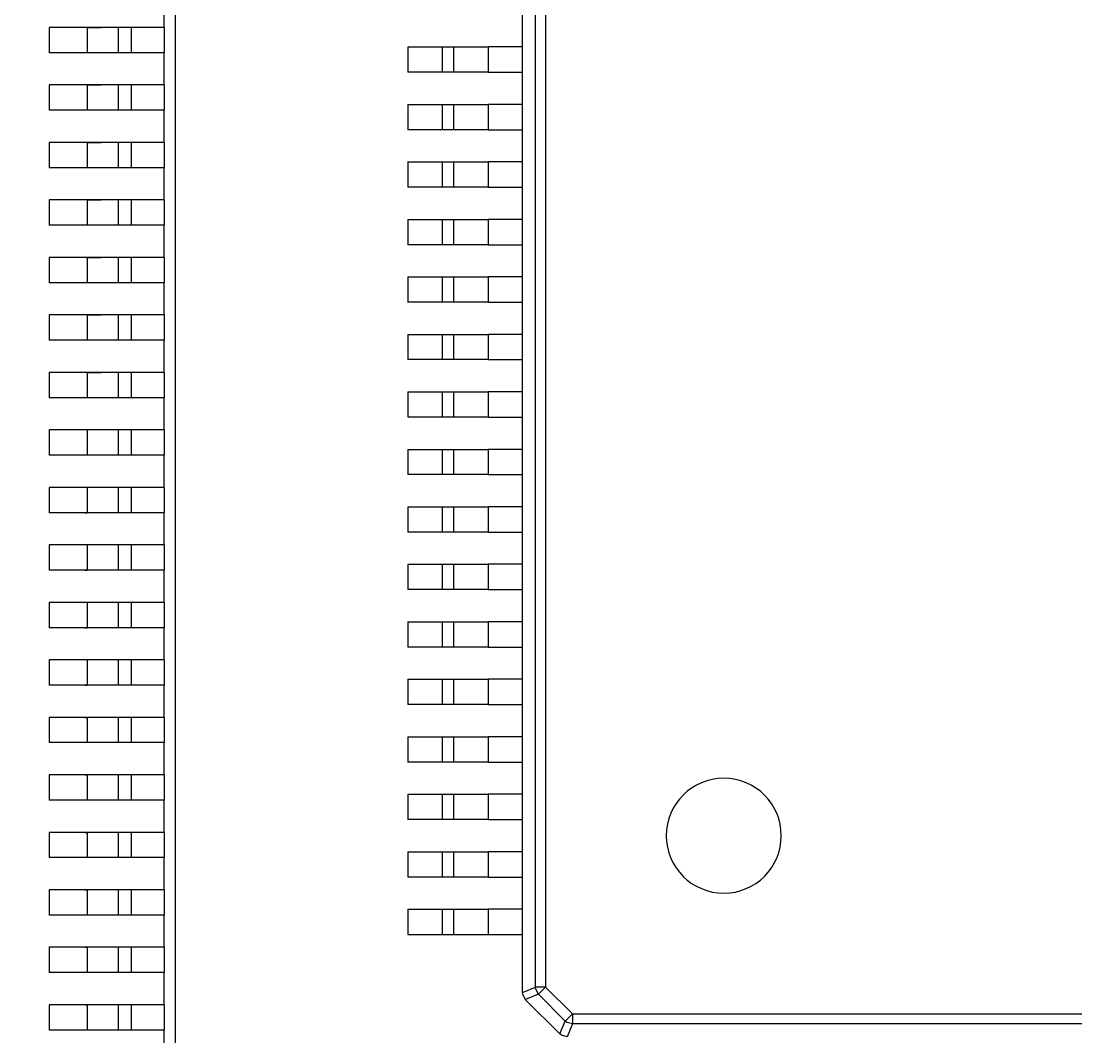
# Model space of a CAD drawing. Extents: x -54 to 54, y -54 to 54.
# Drawn here: x -39.63 to -30.45, y -1.76 to 7.07 of the extents above; entities that cross this region are included whole.
import ezdxf

# ---------------------------------------------------------------- set-up
doc = ezdxf.new("R2010")
doc.units = 0
doc.layers.get('0').update_dxf_attribs({"linetype": 'continuous'})

# ---------------------------------------------------------------- blocks, each defined once
blk = doc.blocks.new('PART__FEATURE102')
at = {"color": 0}
for p, q in [((-35.1526, -1.332), (-35.1526, 11.802)), ((-35.0646, 11.802), (-35.0646, -1.332)), ((-35.265, 6.845), (-35.265, 7.125)), ((-36.265, 6.845), (-36.265, 6.625)), ((-36.265, 6.845), (-35.965, 6.845)), ((-35.965, 6.845), (-35.965, 6.625)), ((-35.865, 6.845), (-35.865, 6.625)), ((-35.865, 6.845), (-35.865, 6.625)), ((-35.265, 6.845), (-35.565, 6.845)), ((-35.565, 6.845), (-35.565, 6.625)), ((-35.265, 6.625), (-35.265, 6.845)), ((-35.965, 6.625), (-36.265, 6.625)), ((-35.565, 6.625), (-35.265, 6.625)), ((-35.265, 6.345), (-35.265, 6.625)), ((-36.265, 6.345), (-36.265, 6.125)), ((-36.265, 6.345), (-35.965, 6.345)), ((-35.965, 6.345), (-35.965, 6.125)), ((-35.865, 6.345), (-35.865, 6.125)), ((-35.265, 6.345), (-35.565, 6.345)), ((-35.565, 6.345), (-35.565, 6.125)), ((-35.265, 6.125), (-35.265, 6.345)), ((-35.965, 6.125), (-36.265, 6.125)), ((-35.565, 6.125), (-35.265, 6.125)), ((-35.265, 5.845), (-35.265, 6.125)), ((-36.265, 5.845), (-36.265, 5.625)), ((-36.265, 5.845), (-35.965, 5.845)), ((-35.965, 5.845), (-35.965, 5.625)), ((-35.865, 5.845), (-35.865, 5.625)), ((-35.265, 5.845), (-35.565, 5.845)), ((-35.565, 5.845), (-35.565, 5.625)), ((-35.265, 5.625), (-35.265, 5.845)), ((-35.965, 5.625), (-36.265, 5.625)), ((-35.565, 5.625), (-35.265, 5.625)), ((-35.265, 5.345), (-35.265, 5.625)), ((-36.265, 5.345), (-36.265, 5.125)), ((-36.265, 5.345), (-35.965, 5.345)), ((-35.965, 5.345), (-35.965, 5.125)), ((-35.865, 5.345), (-35.865, 5.125)), ((-35.265, 5.345), (-35.565, 5.345)), ((-35.565, 5.345), (-35.565, 5.125)), ((-35.265, 5.125), (-35.265, 5.345)), ((-35.965, 5.125), (-36.265, 5.125)), ((-35.565, 5.125), (-35.265, 5.125)), ((-35.265, 4.845), (-35.265, 5.125)), ((-36.265, 4.845), (-36.265, 4.625)), ((-36.265, 4.845), (-35.965, 4.845)), ((-35.965, 4.845), (-35.965, 4.625)), ((-35.865, 4.845), (-35.865, 4.625)), ((-35.265, 4.845), (-35.565, 4.845)), ((-35.565, 4.845), (-35.565, 4.625)), ((-35.265, 4.625), (-35.265, 4.845)), ((-35.965, 4.625), (-36.265, 4.625)), ((-35.565, 4.625), (-35.265, 4.625)), ((-35.265, 4.345), (-35.265, 4.625)), ((-36.265, 4.345), (-36.265, 4.125)), ((-36.265, 4.345), (-35.965, 4.345)), ((-35.965, 4.345), (-35.965, 4.125)), ((-35.865, 4.345), (-35.865, 4.125)), ((-35.265, 4.345), (-35.565, 4.345)), ((-35.565, 4.345), (-35.565, 4.125)), ((-35.265, 4.125), (-35.265, 4.345)), ((-35.965, 4.125), (-36.265, 4.125)), ((-35.565, 4.125), (-35.265, 4.125)), ((-35.265, 3.845), (-35.265, 4.125)), ((-36.265, 3.845), (-36.265, 3.625)), ((-36.265, 3.845), (-35.965, 3.845)), ((-35.965, 3.845), (-35.965, 3.625)), ((-35.865, 3.845), (-35.865, 3.625)), ((-35.265, 3.845), (-35.565, 3.845)), ((-35.565, 3.845), (-35.565, 3.625)), ((-35.265, 3.625), (-35.265, 3.845)), ((-35.965, 3.625), (-36.265, 3.625)), ((-35.565, 3.625), (-35.265, 3.625)), ((-35.265, 3.345), (-35.265, 3.625)), ((-36.265, 3.345), (-36.265, 3.125)), ((-36.265, 3.345), (-35.965, 3.345)), ((-35.965, 3.345), (-35.965, 3.125)), ((-35.865, 3.345), (-35.865, 3.125)), ((-35.265, 3.345), (-35.565, 3.345)), ((-35.565, 3.345), (-35.565, 3.125)), ((-35.265, 3.125), (-35.265, 3.345)), ((-35.965, 3.125), (-36.265, 3.125)), ((-35.565, 3.125), (-35.265, 3.125)), ((-35.265, 2.845), (-35.265, 3.125)), ((-36.265, 2.845), (-36.265, 2.625)), ((-36.265, 2.845), (-35.965, 2.845)), ((-35.965, 2.845), (-35.965, 2.625)), ((-35.865, 2.845), (-35.865, 2.625)), ((-35.265, 2.845), (-35.565, 2.845)), ((-35.565, 2.845), (-35.565, 2.625)), ((-35.265, 2.625), (-35.265, 2.845)), ((-35.965, 2.625), (-36.265, 2.625)), ((-35.565, 2.625), (-35.265, 2.625)), ((-35.265, 2.345), (-35.265, 2.625)), ((-36.265, 2.345), (-36.265, 2.125)), ((-36.265, 2.345), (-35.965, 2.345)), ((-35.965, 2.345), (-35.965, 2.125)), ((-35.865, 2.345), (-35.865, 2.125)), ((-35.265, 2.345), (-35.565, 2.345)), ((-35.565, 2.345), (-35.565, 2.125)), ((-35.265, 2.125), (-35.265, 2.345)), ((-35.965, 2.125), (-36.265, 2.125)), ((-35.565, 2.125), (-35.265, 2.125)), ((-35.265, 1.845), (-35.265, 2.125)), ((-36.265, 1.845), (-36.265, 1.625)), ((-36.265, 1.845), (-35.965, 1.845)), ((-35.965, 1.845), (-35.965, 1.625)), ((-35.865, 1.845), (-35.865, 1.625)), ((-35.265, 1.845), (-35.565, 1.845)), ((-35.565, 1.845), (-35.565, 1.625)), ((-35.265, 1.625), (-35.265, 1.845)), ((-35.965, 1.625), (-36.265, 1.625)), ((-35.565, 1.625), (-35.265, 1.625)), ((-35.265, 1.345), (-35.265, 1.625)), ((-36.265, 1.345), (-36.265, 1.125)), ((-36.265, 1.345), (-35.965, 1.345)), ((-35.965, 1.345), (-35.965, 1.125)), ((-35.865, 1.345), (-35.865, 1.125)), ((-35.865, 1.345), (-35.865, 1.125)), ((-35.265, 1.345), (-35.565, 1.345)), ((-35.565, 1.345), (-35.565, 1.125)), ((-35.265, 1.125), (-35.265, 1.345)), ((-35.965, 1.125), (-36.265, 1.125)), ((-35.565, 1.125), (-35.265, 1.125)), ((-35.265, 0.845), (-35.265, 1.125)), ((-36.265, 0.845), (-36.265, 0.625)), ((-36.265, 0.845), (-35.965, 0.845)), ((-35.965, 0.845), (-35.965, 0.625)), ((-35.865, 0.845), (-35.865, 0.625)), ((-35.865, 0.845), (-35.865, 0.625)), ((-35.265, 0.845), (-35.565, 0.845)), ((-35.565, 0.845), (-35.565, 0.625)), ((-35.265, 0.625), (-35.265, 0.845)), ((-35.965, 0.625), (-36.265, 0.625)), ((-35.565, 0.625), (-35.265, 0.625)), ((-35.265, 0.345), (-35.265, 0.625)), ((-36.265, 0.345), (-36.265, 0.125)), ((-36.265, 0.345), (-35.965, 0.345)), ((-35.965, 0.345), (-35.965, 0.125)), ((-35.865, 0.345), (-35.865, 0.125)), ((-35.865, 0.345), (-35.865, 0.125)), ((-35.265, 0.345), (-35.565, 0.345)), ((-35.565, 0.345), (-35.565, 0.125)), ((-35.265, 0.125), (-35.265, 0.345)), ((-35.965, 0.125), (-36.265, 0.125)), ((-35.565, 0.125), (-35.265, 0.125)), ((-35.265, -0.155), (-35.265, 0.125)), ((-36.265, -0.155), (-36.265, -0.375)), ((-36.265, -0.155), (-35.965, -0.155)), ((-35.965, -0.155), (-35.965, -0.375)), ((-35.865, -0.155), (-35.865, -0.375)), ((-35.865, -0.155), (-35.865, -0.375)), ((-35.265, -0.155), (-35.565, -0.155)), ((-35.565, -0.155), (-35.565, -0.375)), ((-35.265, -0.375), (-35.265, -0.155)), ((-35.965, -0.375), (-36.265, -0.375)), ((-35.565, -0.375), (-35.265, -0.375)), ((-35.265, -0.655), (-35.265, -0.375)), ((-36.265, -0.655), (-36.265, -0.875)), ((-36.265, -0.655), (-35.965, -0.655)), ((-35.965, -0.655), (-35.965, -0.875)), ((-35.865, -0.655), (-35.865, -0.875)), ((-35.865, -0.655), (-35.865, -0.875)), ((-35.265, -0.655), (-35.565, -0.655)), ((-35.565, -0.655), (-35.565, -0.875)), ((-35.265, -0.875), (-35.265, -0.655)), ((-36.265, -0.875), (-35.965, -0.875)), ((-35.565, -0.875), (-35.265, -0.875)), ((-35.265, -1.3777), (-35.265, -0.875)), ((-35.265, -1.3785), (-35.1526, -1.332)), ((-35.0646, -1.332), (-34.832, -1.5646)), ((-35.1268, -1.3942), (-35.2392, -1.4408)), ((-34.9414, -1.7386), (-35.2386, -1.4414)), ((-34.8942, -1.6268), (-35.1268, -1.3942)), ((-34.9408, -1.7392), (-34.8942, -1.6268)), ((-34.832, -1.5646), (-21.698, -1.5646)), ((-34.832, -1.6526), (-34.8785, -1.765)), ((-21.698, -1.6526), (-34.832, -1.6526))]:
    blk.add_line(p, q, dxfattribs=at)
for points in [[(-35.965, 6.845), (-35.915, 6.845), (-35.865, 6.845)], [(-35.865, 6.845), (-35.815, 6.845), (-35.765, 6.845), (-35.715, 6.845), (-35.665, 6.845), (-35.615, 6.845), (-35.565, 6.845)], [(-35.865, 6.625), (-35.915, 6.625), (-35.965, 6.625)], [(-35.565, 6.625), (-35.615, 6.625), (-35.665, 6.625), (-35.715, 6.625), (-35.765, 6.625), (-35.815, 6.625), (-35.865, 6.625)], [(-35.965, 6.345), (-35.915, 6.345), (-35.865, 6.345)], [(-35.865, 6.345), (-35.815, 6.345), (-35.765, 6.345), (-35.715, 6.345), (-35.665, 6.345), (-35.615, 6.345), (-35.565, 6.345)], [(-35.865, 6.125), (-35.915, 6.125), (-35.965, 6.125)], [(-35.565, 6.125), (-35.615, 6.125), (-35.665, 6.125), (-35.715, 6.125), (-35.765, 6.125), (-35.815, 6.125), (-35.865, 6.125)], [(-35.965, 5.845), (-35.915, 5.845), (-35.865, 5.845)], [(-35.865, 5.845), (-35.815, 5.845), (-35.765, 5.845), (-35.715, 5.845), (-35.665, 5.845), (-35.615, 5.845), (-35.565, 5.845)], [(-35.865, 5.625), (-35.915, 5.625), (-35.965, 5.625)], [(-35.565, 5.625), (-35.615, 5.625), (-35.665, 5.625), (-35.715, 5.625), (-35.765, 5.625), (-35.815, 5.625), (-35.865, 5.625)], [(-35.965, 5.345), (-35.915, 5.345), (-35.865, 5.345)], [(-35.865, 5.345), (-35.815, 5.345), (-35.765, 5.345), (-35.715, 5.345), (-35.665, 5.345), (-35.615, 5.345), (-35.565, 5.345)], [(-35.865, 5.125), (-35.915, 5.125), (-35.965, 5.125)], [(-35.565, 5.125), (-35.615, 5.125), (-35.665, 5.125), (-35.715, 5.125), (-35.765, 5.125), (-35.815, 5.125), (-35.865, 5.125)], [(-35.965, 4.845), (-35.915, 4.845), (-35.865, 4.845)], [(-35.865, 4.845), (-35.815, 4.845), (-35.765, 4.845), (-35.715, 4.845), (-35.665, 4.845), (-35.615, 4.845), (-35.565, 4.845)], [(-35.865, 4.625), (-35.915, 4.625), (-35.965, 4.625)], [(-35.565, 4.625), (-35.615, 4.625), (-35.665, 4.625), (-35.715, 4.625), (-35.765, 4.625), (-35.815, 4.625), (-35.865, 4.625)], [(-35.965, 4.345), (-35.915, 4.345), (-35.865, 4.345)], [(-35.865, 4.345), (-35.815, 4.345), (-35.765, 4.345), (-35.715, 4.345), (-35.665, 4.345), (-35.615, 4.345), (-35.565, 4.345)], [(-35.865, 4.125), (-35.915, 4.125), (-35.965, 4.125)], [(-35.565, 4.125), (-35.615, 4.125), (-35.665, 4.125), (-35.715, 4.125), (-35.765, 4.125), (-35.815, 4.125), (-35.865, 4.125)], [(-35.965, 3.845), (-35.915, 3.845), (-35.865, 3.845)], [(-35.865, 3.845), (-35.815, 3.845), (-35.765, 3.845), (-35.715, 3.845), (-35.665, 3.845), (-35.615, 3.845), (-35.565, 3.845)], [(-35.865, 3.625), (-35.915, 3.625), (-35.965, 3.625)], [(-35.565, 3.625), (-35.615, 3.625), (-35.665, 3.625), (-35.715, 3.625), (-35.765, 3.625), (-35.815, 3.625), (-35.865, 3.625)], [(-35.965, 3.345), (-35.915, 3.345), (-35.865, 3.345)], [(-35.865, 3.345), (-35.815, 3.345), (-35.765, 3.345), (-35.715, 3.345), (-35.665, 3.345), (-35.615, 3.345), (-35.565, 3.345)], [(-35.865, 3.125), (-35.915, 3.125), (-35.965, 3.125)], [(-35.565, 3.125), (-35.615, 3.125), (-35.665, 3.125), (-35.715, 3.125), (-35.765, 3.125), (-35.815, 3.125), (-35.865, 3.125)], [(-35.965, 2.845), (-35.915, 2.845), (-35.865, 2.845)], [(-35.865, 2.845), (-35.815, 2.845), (-35.765, 2.845), (-35.715, 2.845), (-35.665, 2.845), (-35.615, 2.845), (-35.565, 2.845)], [(-35.865, 2.625), (-35.915, 2.625), (-35.965, 2.625)], [(-35.565, 2.625), (-35.615, 2.625), (-35.665, 2.625), (-35.715, 2.625), (-35.765, 2.625), (-35.815, 2.625), (-35.865, 2.625)], [(-35.965, 2.345), (-35.915, 2.345), (-35.865, 2.345)], [(-35.865, 2.345), (-35.815, 2.345), (-35.765, 2.345), (-35.715, 2.345), (-35.665, 2.345), (-35.615, 2.345), (-35.565, 2.345)], [(-35.865, 2.125), (-35.915, 2.125), (-35.965, 2.125)], [(-35.565, 2.125), (-35.615, 2.125), (-35.665, 2.125), (-35.715, 2.125), (-35.765, 2.125), (-35.815, 2.125), (-35.865, 2.125)], [(-35.965, 1.845), (-35.915, 1.845), (-35.865, 1.845)], [(-35.865, 1.845), (-35.815, 1.845), (-35.765, 1.845), (-35.715, 1.845), (-35.665, 1.845), (-35.615, 1.845), (-35.565, 1.845)], [(-35.865, 1.625), (-35.915, 1.625), (-35.965, 1.625)], [(-35.565, 1.625), (-35.615, 1.625), (-35.665, 1.625), (-35.715, 1.625), (-35.765, 1.625), (-35.815, 1.625), (-35.865, 1.625)], [(-35.965, 1.345), (-35.915, 1.345), (-35.865, 1.345)], [(-35.865, 1.345), (-35.815, 1.345), (-35.765, 1.345), (-35.715, 1.345), (-35.665, 1.345), (-35.615, 1.345), (-35.565, 1.345)], [(-35.865, 1.125), (-35.915, 1.125), (-35.965, 1.125)], [(-35.565, 1.125), (-35.615, 1.125), (-35.665, 1.125), (-35.715, 1.125), (-35.765, 1.125), (-35.815, 1.125), (-35.865, 1.125)], [(-35.965, 0.845), (-35.915, 0.845), (-35.865, 0.845)], [(-35.865, 0.845), (-35.815, 0.845), (-35.765, 0.845), (-35.715, 0.845), (-35.665, 0.845), (-35.615, 0.845), (-35.565, 0.845)], [(-35.865, 0.625), (-35.915, 0.625), (-35.965, 0.625)], [(-35.565, 0.625), (-35.615, 0.625), (-35.665, 0.625), (-35.715, 0.625), (-35.765, 0.625), (-35.815, 0.625), (-35.865, 0.625)], [(-35.965, 0.345), (-35.915, 0.345), (-35.865, 0.345)], [(-35.865, 0.345), (-35.815, 0.345), (-35.765, 0.345), (-35.715, 0.345), (-35.665, 0.345), (-35.615, 0.345), (-35.565, 0.345)], [(-35.865, 0.125), (-35.915, 0.125), (-35.965, 0.125)], [(-35.565, 0.125), (-35.615, 0.125), (-35.665, 0.125), (-35.715, 0.125), (-35.765, 0.125), (-35.815, 0.125), (-35.865, 0.125)], [(-35.965, -0.155), (-35.915, -0.155), (-35.865, -0.155)], [(-35.865, -0.155), (-35.815, -0.155), (-35.765, -0.155), (-35.715, -0.155), (-35.665, -0.155), (-35.615, -0.155), (-35.565, -0.155)], [(-35.865, -0.375), (-35.915, -0.375), (-35.965, -0.375)], [(-35.565, -0.375), (-35.615, -0.375), (-35.665, -0.375), (-35.715, -0.375), (-35.765, -0.375), (-35.815, -0.375), (-35.865, -0.375)], [(-35.965, -0.655), (-35.915, -0.655), (-35.865, -0.655)], [(-35.865, -0.655), (-35.815, -0.655), (-35.765, -0.655), (-35.715, -0.655), (-35.665, -0.655), (-35.615, -0.655), (-35.565, -0.655)], [(-35.965, -0.875), (-35.915, -0.875), (-35.865, -0.875)], [(-35.865, -0.875), (-35.815, -0.875), (-35.765, -0.875), (-35.715, -0.875), (-35.665, -0.875), (-35.615, -0.875), (-35.565, -0.875)], [(-35.0646, -1.332), (-35.1146, -1.332), (-35.1526, -1.332)], [(-35.1268, -1.3942), (-35.1503, -1.3508), (-35.1526, -1.332)], [(-35.0646, -1.332), (-35.0999, -1.3673), (-35.1268, -1.3942)], [(-35.265, -1.3777), (-35.265, -1.3785)], [(-35.2392, -1.4408), (-35.2628, -1.3974), (-35.265, -1.3785)], [(-35.2392, -1.4408), (-35.2386, -1.4414)], [(-34.832, -1.5646), (-34.8673, -1.5999), (-34.8942, -1.6268)], [(-34.832, -1.6526), (-34.8793, -1.6385), (-34.8942, -1.6268)], [(-34.832, -1.5646), (-34.832, -1.6146), (-34.832, -1.6526)], [(-34.9414, -1.7386), (-34.9408, -1.7392)], [(-34.8785, -1.765), (-34.9259, -1.751), (-34.9408, -1.7392)], [(-34.8785, -1.765), (-34.8777, -1.765)]]:
    blk.add_lwpolyline(points, dxfattribs=at)
for start, end in [(0, 180), (0, 180), (180, 0)]:
    blk.add_arc((-33.515, -0.015), 0.5, start, end, dxfattribs=at)
blk = doc.blocks.new('PART__FEATURE015')
at = {"color": 0}
for p, q in [((-38.2864, 14.5285), (-38.2864, -4.2465)), ((-38.3834, 7.014), (-38.3834, 7.294)), ((-39.3834, 7.014), (-39.3834, 6.794)), ((-39.0544, 7.014), (-39.3834, 7.014)), ((-39.0544, 7.014), (-39.0544, 6.794)), ((-38.7834, 7.014), (-38.7834, 6.794)), ((-38.7834, 7.014), (-38.7834, 6.794)), ((-38.669, 7.014), (-38.669, 6.794)), ((-38.3834, 7.014), (-38.669, 7.014)), ((-38.3834, 7.014), (-38.3834, 6.794)), ((-39.0544, 6.794), (-39.3834, 6.794)), ((-38.3834, 6.794), (-38.669, 6.794)), ((-38.3834, 6.514), (-38.3834, 6.794)), ((-39.3834, 6.514), (-39.3834, 6.294)), ((-39.0544, 6.514), (-39.3834, 6.514)), ((-39.0544, 6.514), (-39.0544, 6.294)), ((-38.7834, 6.514), (-38.7834, 6.294)), ((-38.7834, 6.514), (-38.7834, 6.294)), ((-38.669, 6.514), (-38.669, 6.294)), ((-38.3834, 6.514), (-38.669, 6.514)), ((-38.3834, 6.514), (-38.3834, 6.294)), ((-39.0544, 6.294), (-39.3834, 6.294)), ((-38.3834, 6.294), (-38.669, 6.294)), ((-38.3834, 6.014), (-38.3834, 6.294)), ((-39.3834, 6.014), (-39.3834, 5.794)), ((-39.0544, 6.014), (-39.3834, 6.014)), ((-39.0544, 6.014), (-39.0544, 5.794)), ((-38.7834, 6.014), (-38.7834, 5.794)), ((-38.7834, 6.014), (-38.7834, 5.794)), ((-38.669, 6.014), (-38.669, 5.794)), ((-38.3834, 6.014), (-38.669, 6.014)), ((-38.3834, 6.014), (-38.3834, 5.794)), ((-39.0544, 5.794), (-39.3834, 5.794)), ((-38.3834, 5.794), (-38.669, 5.794)), ((-38.3834, 5.514), (-38.3834, 5.794)), ((-39.3834, 5.514), (-39.3834, 5.294)), ((-39.0544, 5.514), (-39.3834, 5.514)), ((-39.0544, 5.514), (-39.0544, 5.294)), ((-38.7834, 5.514), (-38.7834, 5.294)), ((-38.7834, 5.514), (-38.7834, 5.294)), ((-38.669, 5.514), (-38.669, 5.294)), ((-38.3834, 5.514), (-38.669, 5.514)), ((-38.3834, 5.514), (-38.3834, 5.294)), ((-39.0544, 5.294), (-39.3834, 5.294)), ((-38.3834, 5.294), (-38.669, 5.294)), ((-38.3834, 5.014), (-38.3834, 5.294)), ((-39.3834, 5.014), (-39.3834, 4.794)), ((-39.0544, 5.014), (-39.3834, 5.014)), ((-39.0544, 5.014), (-39.0544, 4.794)), ((-38.7834, 5.014), (-38.7834, 4.794)), ((-38.7834, 5.014), (-38.7834, 4.794)), ((-38.669, 5.014), (-38.669, 4.794)), ((-38.3834, 5.014), (-38.669, 5.014)), ((-38.3834, 5.014), (-38.3834, 4.794)), ((-39.0544, 4.794), (-39.3834, 4.794)), ((-38.3834, 4.794), (-38.669, 4.794)), ((-38.3834, 4.514), (-38.3834, 4.794)), ((-39.3834, 4.514), (-39.3834, 4.294)), ((-39.0544, 4.514), (-39.3834, 4.514)), ((-39.0544, 4.514), (-39.0544, 4.294)), ((-38.7834, 4.514), (-38.7834, 4.294)), ((-38.7834, 4.514), (-38.7834, 4.294)), ((-38.669, 4.514), (-38.669, 4.294)), ((-38.3834, 4.514), (-38.669, 4.514)), ((-38.3834, 4.514), (-38.3834, 4.294)), ((-39.0544, 4.294), (-39.3834, 4.294)), ((-38.3834, 4.294), (-38.669, 4.294)), ((-38.3834, 4.014), (-38.3834, 4.294)), ((-39.3834, 4.014), (-39.3834, 3.794)), ((-39.0544, 4.014), (-39.3834, 4.014)), ((-39.0544, 4.014), (-39.0544, 3.794)), ((-38.7834, 4.014), (-38.7834, 3.794)), ((-38.7834, 4.014), (-38.7834, 3.794)), ((-38.669, 4.014), (-38.669, 3.794)), ((-38.3834, 4.014), (-38.669, 4.014)), ((-38.3834, 4.014), (-38.3834, 3.794)), ((-39.0544, 3.794), (-39.3834, 3.794)), ((-38.3834, 3.794), (-38.669, 3.794)), ((-38.3834, 3.514), (-38.3834, 3.794)), ((-39.3834, 3.514), (-39.3834, 3.294)), ((-39.0544, 3.514), (-39.3834, 3.514)), ((-39.0544, 3.514), (-39.0544, 3.294)), ((-38.7834, 3.514), (-38.7834, 3.294)), ((-38.7834, 3.514), (-38.7834, 3.294)), ((-38.669, 3.514), (-38.669, 3.294)), ((-38.3834, 3.514), (-38.669, 3.514)), ((-38.3834, 3.514), (-38.3834, 3.294)), ((-39.0544, 3.294), (-39.3834, 3.294)), ((-38.3834, 3.294), (-38.669, 3.294)), ((-38.3834, 3.014), (-38.3834, 3.294)), ((-39.3834, 3.014), (-39.3834, 2.794)), ((-39.0544, 3.014), (-39.3834, 3.014)), ((-39.0544, 3.014), (-39.0544, 2.794)), ((-38.7834, 3.014), (-38.7834, 2.794)), ((-38.7834, 3.014), (-38.7834, 2.794)), ((-38.669, 3.014), (-38.669, 2.794)), ((-38.3834, 3.014), (-38.669, 3.014)), ((-38.3834, 3.014), (-38.3834, 2.794)), ((-39.0544, 2.794), (-39.3834, 2.794)), ((-38.3834, 2.794), (-38.669, 2.794)), ((-38.3834, 2.514), (-38.3834, 2.794)), ((-39.3834, 2.514), (-39.3834, 2.294)), ((-39.0544, 2.514), (-39.3834, 2.514)), ((-39.0544, 2.514), (-39.0544, 2.294)), ((-38.7834, 2.514), (-38.7834, 2.294)), ((-38.7834, 2.514), (-38.7834, 2.294)), ((-38.669, 2.514), (-38.669, 2.294)), ((-38.3834, 2.514), (-38.669, 2.514)), ((-38.3834, 2.514), (-38.3834, 2.294)), ((-39.0544, 2.294), (-39.3834, 2.294)), ((-38.3834, 2.294), (-38.669, 2.294)), ((-38.3834, 2.014), (-38.3834, 2.294)), ((-39.3834, 2.014), (-39.3834, 1.794)), ((-39.0544, 2.014), (-39.3834, 2.014)), ((-39.0544, 2.014), (-39.0544, 1.794)), ((-38.7834, 2.014), (-38.7834, 1.794)), ((-38.7834, 2.014), (-38.7834, 1.794)), ((-38.669, 2.014), (-38.669, 1.794)), ((-38.3834, 2.014), (-38.669, 2.014)), ((-38.3834, 2.014), (-38.3834, 1.794)), ((-39.0544, 1.794), (-39.3834, 1.794)), ((-38.3834, 1.794), (-38.669, 1.794)), ((-38.3834, 1.514), (-38.3834, 1.794)), ((-39.3834, 1.514), (-39.3834, 1.294)), ((-39.0544, 1.514), (-39.3834, 1.514)), ((-39.0544, 1.514), (-39.0544, 1.294)), ((-38.7834, 1.514), (-38.7834, 1.294)), ((-38.7834, 1.514), (-38.7834, 1.294)), ((-38.669, 1.514), (-38.669, 1.294)), ((-38.3834, 1.514), (-38.669, 1.514)), ((-38.3834, 1.514), (-38.3834, 1.294)), ((-39.0544, 1.294), (-39.3834, 1.294)), ((-38.3834, 1.294), (-38.669, 1.294)), ((-38.3834, 1.014), (-38.3834, 1.294)), ((-39.3834, 1.014), (-39.3834, 0.794)), ((-39.0544, 1.014), (-39.3834, 1.014)), ((-39.0544, 1.014), (-39.0544, 0.794)), ((-38.7834, 1.014), (-38.7834, 0.794)), ((-38.7834, 1.014), (-38.7834, 0.794)), ((-38.669, 1.014), (-38.669, 0.794)), ((-38.3834, 1.014), (-38.669, 1.014)), ((-38.3834, 1.014), (-38.3834, 0.794)), ((-39.0544, 0.794), (-39.3834, 0.794)), ((-38.3834, 0.794), (-38.669, 0.794)), ((-38.3834, 0.514), (-38.3834, 0.794)), ((-39.3834, 0.514), (-39.3834, 0.294)), ((-39.0544, 0.514), (-39.3834, 0.514)), ((-39.0544, 0.514), (-39.0544, 0.294)), ((-38.7834, 0.514), (-38.7834, 0.294)), ((-38.7834, 0.514), (-38.7834, 0.294)), ((-38.669, 0.514), (-38.669, 0.294)), ((-38.3834, 0.514), (-38.669, 0.514)), ((-38.3834, 0.514), (-38.3834, 0.294)), ((-39.0544, 0.294), (-39.3834, 0.294)), ((-38.3834, 0.294), (-38.669, 0.294)), ((-38.3834, 0.014), (-38.3834, 0.294)), ((-39.3834, 0.014), (-39.3834, -0.206)), ((-39.0544, 0.014), (-39.3834, 0.014)), ((-39.0544, 0.014), (-39.0544, -0.206)), ((-38.7834, 0.014), (-38.7834, -0.206)), ((-38.7834, 0.014), (-38.7834, -0.206)), ((-38.669, 0.014), (-38.669, -0.206)), ((-38.3834, 0.014), (-38.669, 0.014)), ((-38.3834, 0.014), (-38.3834, -0.206)), ((-39.0544, -0.206), (-39.3834, -0.206)), ((-38.3834, -0.206), (-38.669, -0.206)), ((-38.3834, -0.486), (-38.3834, -0.206)), ((-39.3834, -0.486), (-39.3834, -0.706)), ((-39.0544, -0.486), (-39.3834, -0.486)), ((-39.0544, -0.486), (-39.0544, -0.706)), ((-38.7834, -0.486), (-38.7834, -0.706)), ((-38.7834, -0.486), (-38.7834, -0.706)), ((-38.669, -0.486), (-38.669, -0.706)), ((-38.3834, -0.486), (-38.669, -0.486)), ((-38.3834, -0.486), (-38.3834, -0.706)), ((-39.0544, -0.706), (-39.3834, -0.706)), ((-38.3834, -0.706), (-38.669, -0.706)), ((-38.3834, -0.986), (-38.3834, -0.706)), ((-39.3834, -0.986), (-39.3834, -1.206)), ((-39.0544, -0.986), (-39.3834, -0.986)), ((-39.0544, -0.986), (-39.0544, -1.206)), ((-38.7834, -0.986), (-38.7834, -1.206)), ((-38.7834, -0.986), (-38.7834, -1.206)), ((-38.669, -0.986), (-38.669, -1.206)), ((-38.3834, -0.986), (-38.669, -0.986)), ((-38.3834, -0.986), (-38.3834, -1.206)), ((-39.0544, -1.206), (-39.3834, -1.206)), ((-38.3834, -1.206), (-38.669, -1.206)), ((-38.3834, -1.486), (-38.3834, -1.206)), ((-39.3834, -1.486), (-39.3834, -1.706)), ((-39.0544, -1.486), (-39.3834, -1.486)), ((-39.0544, -1.486), (-39.0544, -1.706)), ((-38.7834, -1.486), (-38.7834, -1.706)), ((-38.7834, -1.486), (-38.7834, -1.706)), ((-38.669, -1.486), (-38.669, -1.706)), ((-38.3834, -1.486), (-38.669, -1.486)), ((-38.3834, -1.486), (-38.3834, -1.706)), ((-39.0544, -1.706), (-39.3834, -1.706)), ((-38.3834, -1.706), (-38.669, -1.706)), ((-38.3834, -1.986), (-38.3834, -1.706))]:
    blk.add_line(p, q, dxfattribs=at)
for points in [[(-39.0544, 7.014), (-39.0044, 7.014), (-38.9544, 7.014), (-38.9315, 7.014)], [(-38.7834, 7.014), (-38.8334, 7.014), (-38.8834, 7.014), (-38.9334, 7.014), (-38.9834, 7.014), (-39.0334, 7.014), (-39.0544, 7.014)], [(-38.9315, 7.014), (-38.9334, 7.014)], [(-38.669, 7.014), (-38.719, 7.014), (-38.769, 7.014), (-38.7834, 7.014)], [(-38.7834, 6.794), (-38.8334, 6.794), (-38.8834, 6.794), (-38.9334, 6.794), (-38.9834, 6.794), (-39.0334, 6.794), (-39.0544, 6.794)], [(-38.669, 6.794), (-38.719, 6.794), (-38.769, 6.794), (-38.7834, 6.794)], [(-39.0544, 6.514), (-39.0044, 6.514), (-38.9544, 6.514), (-38.9315, 6.514)], [(-38.7834, 6.514), (-38.8334, 6.514), (-38.8834, 6.514), (-38.9334, 6.514), (-38.9834, 6.514), (-39.0334, 6.514), (-39.0544, 6.514)], [(-38.9315, 6.514), (-38.9334, 6.514)], [(-38.669, 6.514), (-38.719, 6.514), (-38.769, 6.514), (-38.7834, 6.514)], [(-38.7834, 6.294), (-38.8334, 6.294), (-38.8834, 6.294), (-38.9334, 6.294), (-38.9834, 6.294), (-39.0334, 6.294), (-39.0544, 6.294)], [(-38.669, 6.294), (-38.719, 6.294), (-38.769, 6.294), (-38.7834, 6.294)], [(-39.0544, 6.014), (-39.0044, 6.014), (-38.9544, 6.014), (-38.9315, 6.014)], [(-38.7834, 6.014), (-38.8334, 6.014), (-38.8834, 6.014), (-38.9334, 6.014), (-38.9834, 6.014), (-39.0334, 6.014), (-39.0544, 6.014)], [(-38.9315, 6.014), (-38.9334, 6.014)], [(-38.669, 6.014), (-38.719, 6.014), (-38.769, 6.014), (-38.7834, 6.014)], [(-38.7834, 5.794), (-38.8334, 5.794), (-38.8834, 5.794), (-38.9334, 5.794), (-38.9834, 5.794), (-39.0334, 5.794), (-39.0544, 5.794)], [(-38.669, 5.794), (-38.719, 5.794), (-38.769, 5.794), (-38.7834, 5.794)], [(-39.0544, 5.514), (-39.0044, 5.514), (-38.9544, 5.514), (-38.9315, 5.514)], [(-38.7834, 5.514), (-38.8334, 5.514), (-38.8834, 5.514), (-38.9334, 5.514), (-38.9834, 5.514), (-39.0334, 5.514), (-39.0544, 5.514)], [(-38.9315, 5.514), (-38.9334, 5.514)], [(-38.669, 5.514), (-38.719, 5.514), (-38.769, 5.514), (-38.7834, 5.514)], [(-38.7834, 5.294), (-38.8334, 5.294), (-38.8834, 5.294), (-38.9334, 5.294), (-38.9834, 5.294), (-39.0334, 5.294), (-39.0544, 5.294)], [(-38.669, 5.294), (-38.719, 5.294), (-38.769, 5.294), (-38.7834, 5.294)], [(-39.0544, 5.014), (-39.0044, 5.014), (-38.9544, 5.014), (-38.9315, 5.014)], [(-38.7834, 5.014), (-38.8334, 5.014), (-38.8834, 5.014), (-38.9334, 5.014), (-38.9834, 5.014), (-39.0334, 5.014), (-39.0544, 5.014)], [(-38.9315, 5.014), (-38.9334, 5.014)], [(-38.669, 5.014), (-38.719, 5.014), (-38.769, 5.014), (-38.7834, 5.014)], [(-38.7834, 4.794), (-38.8334, 4.794), (-38.8834, 4.794), (-38.9334, 4.794), (-38.9834, 4.794), (-39.0334, 4.794), (-39.0544, 4.794)], [(-38.669, 4.794), (-38.719, 4.794), (-38.769, 4.794), (-38.7834, 4.794)], [(-39.0544, 4.514), (-39.0044, 4.514), (-38.9544, 4.514), (-38.9315, 4.514)], [(-38.7834, 4.514), (-38.8334, 4.514), (-38.8834, 4.514), (-38.9334, 4.514), (-38.9834, 4.514), (-39.0334, 4.514), (-39.0544, 4.514)], [(-38.9315, 4.514), (-38.9334, 4.514)], [(-38.669, 4.514), (-38.719, 4.514), (-38.769, 4.514), (-38.7834, 4.514)], [(-38.7834, 4.294), (-38.8334, 4.294), (-38.8834, 4.294), (-38.9334, 4.294), (-38.9834, 4.294), (-39.0334, 4.294), (-39.0544, 4.294)], [(-38.669, 4.294), (-38.719, 4.294), (-38.769, 4.294), (-38.7834, 4.294)], [(-39.0544, 4.014), (-39.0044, 4.014), (-38.9544, 4.014), (-38.9315, 4.014)], [(-38.7834, 4.014), (-38.8334, 4.014), (-38.8834, 4.014), (-38.9334, 4.014), (-38.9834, 4.014), (-39.0334, 4.014), (-39.0544, 4.014)], [(-38.9315, 4.014), (-38.9334, 4.014)], [(-38.669, 4.014), (-38.719, 4.014), (-38.769, 4.014), (-38.7834, 4.014)], [(-38.7834, 3.794), (-38.8334, 3.794), (-38.8834, 3.794), (-38.9334, 3.794), (-38.9834, 3.794), (-39.0334, 3.794), (-39.0544, 3.794)], [(-38.669, 3.794), (-38.719, 3.794), (-38.769, 3.794), (-38.7834, 3.794)], [(-38.7834, 3.514), (-38.8334, 3.514), (-38.8834, 3.514), (-38.9334, 3.514), (-38.9834, 3.514), (-39.0334, 3.514), (-39.0544, 3.514)], [(-38.669, 3.514), (-38.719, 3.514), (-38.769, 3.514), (-38.7834, 3.514)], [(-38.7834, 3.294), (-38.8334, 3.294), (-38.8834, 3.294), (-38.9334, 3.294), (-38.9834, 3.294), (-39.0334, 3.294), (-39.0544, 3.294)], [(-38.669, 3.294), (-38.719, 3.294), (-38.769, 3.294), (-38.7834, 3.294)], [(-38.7834, 3.014), (-38.8334, 3.014), (-38.8834, 3.014), (-38.9334, 3.014), (-38.9834, 3.014), (-39.0334, 3.014), (-39.0544, 3.014)], [(-38.669, 3.014), (-38.719, 3.014), (-38.769, 3.014), (-38.7834, 3.014)], [(-39.0716, 2.794), (-39.0544, 2.794)], [(-38.7834, 2.794), (-38.8334, 2.794), (-38.8834, 2.794), (-38.9334, 2.794), (-38.9834, 2.794), (-39.0334, 2.794), (-39.0544, 2.794)], [(-38.669, 2.794), (-38.719, 2.794), (-38.769, 2.794), (-38.7834, 2.794)], [(-38.7834, 2.514), (-38.8334, 2.514), (-38.8834, 2.514), (-38.9334, 2.514), (-38.9834, 2.514), (-39.0334, 2.514), (-39.0544, 2.514)], [(-38.669, 2.514), (-38.719, 2.514), (-38.769, 2.514), (-38.7834, 2.514)], [(-39.0716, 2.294), (-39.0544, 2.294)], [(-38.7834, 2.294), (-38.8334, 2.294), (-38.8834, 2.294), (-38.9334, 2.294), (-38.9834, 2.294), (-39.0334, 2.294), (-39.0544, 2.294)], [(-38.669, 2.294), (-38.719, 2.294), (-38.769, 2.294), (-38.7834, 2.294)], [(-38.7834, 2.014), (-38.8334, 2.014), (-38.8834, 2.014), (-38.9334, 2.014), (-38.9834, 2.014), (-39.0334, 2.014), (-39.0544, 2.014)], [(-38.669, 2.014), (-38.719, 2.014), (-38.769, 2.014), (-38.7834, 2.014)], [(-39.0716, 1.794), (-39.0544, 1.794)], [(-38.7834, 1.794), (-38.8334, 1.794), (-38.8834, 1.794), (-38.9334, 1.794), (-38.9834, 1.794), (-39.0334, 1.794), (-39.0544, 1.794)], [(-38.669, 1.794), (-38.719, 1.794), (-38.769, 1.794), (-38.7834, 1.794)], [(-38.7834, 1.514), (-38.8334, 1.514), (-38.8834, 1.514), (-38.9334, 1.514), (-38.9834, 1.514), (-39.0334, 1.514), (-39.0544, 1.514)], [(-38.669, 1.514), (-38.719, 1.514), (-38.769, 1.514), (-38.7834, 1.514)], [(-39.0716, 1.294), (-39.0544, 1.294)], [(-38.7834, 1.294), (-38.8334, 1.294), (-38.8834, 1.294), (-38.9334, 1.294), (-38.9834, 1.294), (-39.0334, 1.294), (-39.0544, 1.294)], [(-38.669, 1.294), (-38.719, 1.294), (-38.769, 1.294), (-38.7834, 1.294)], [(-39.0716, 1.014), (-39.0544, 1.014)], [(-38.7834, 1.014), (-38.8334, 1.014), (-38.8834, 1.014), (-38.9334, 1.014), (-38.9834, 1.014), (-39.0334, 1.014), (-39.0544, 1.014)], [(-38.669, 1.014), (-38.719, 1.014), (-38.769, 1.014), (-38.7834, 1.014)], [(-38.7834, 0.794), (-38.8334, 0.794), (-38.8834, 0.794), (-38.9334, 0.794), (-38.9834, 0.794), (-39.0334, 0.794), (-39.0544, 0.794)], [(-38.669, 0.794), (-38.719, 0.794), (-38.769, 0.794), (-38.7834, 0.794)], [(-39.0716, 0.514), (-39.0544, 0.514)], [(-38.7834, 0.514), (-38.8334, 0.514), (-38.8834, 0.514), (-38.9334, 0.514), (-38.9834, 0.514), (-39.0334, 0.514), (-39.0544, 0.514)], [(-38.669, 0.514), (-38.719, 0.514), (-38.769, 0.514), (-38.7834, 0.514)], [(-38.7834, 0.294), (-38.8334, 0.294), (-38.8834, 0.294), (-38.9334, 0.294), (-38.9834, 0.294), (-39.0334, 0.294), (-39.0544, 0.294)], [(-38.669, 0.294), (-38.719, 0.294), (-38.769, 0.294), (-38.7834, 0.294)], [(-39.0716, 0.014), (-39.0544, 0.014)], [(-38.7834, 0.014), (-38.8334, 0.014), (-38.8834, 0.014), (-38.9334, 0.014), (-38.9834, 0.014), (-39.0334, 0.014), (-39.0544, 0.014)], [(-38.669, 0.014), (-38.719, 0.014), (-38.769, 0.014), (-38.7834, 0.014)], [(-38.7834, -0.206), (-38.8334, -0.206), (-38.8834, -0.206), (-38.9334, -0.206), (-38.9834, -0.206), (-39.0334, -0.206), (-39.0544, -0.206)], [(-38.669, -0.206), (-38.719, -0.206), (-38.769, -0.206), (-38.7834, -0.206)], [(-39.0716, -0.486), (-39.0544, -0.486)], [(-38.7834, -0.486), (-38.8334, -0.486), (-38.8834, -0.486), (-38.9334, -0.486), (-38.9834, -0.486), (-39.0334, -0.486), (-39.0544, -0.486)], [(-38.669, -0.486), (-38.719, -0.486), (-38.769, -0.486), (-38.7834, -0.486)], [(-38.7834, -0.706), (-38.8334, -0.706), (-38.8834, -0.706), (-38.9334, -0.706), (-38.9834, -0.706), (-39.0334, -0.706), (-39.0544, -0.706)], [(-38.669, -0.706), (-38.719, -0.706), (-38.769, -0.706), (-38.7834, -0.706)], [(-39.0716, -0.986), (-39.0544, -0.986)], [(-38.7834, -0.986), (-38.8334, -0.986), (-38.8834, -0.986), (-38.9334, -0.986), (-38.9834, -0.986), (-39.0334, -0.986), (-39.0544, -0.986)], [(-38.669, -0.986), (-38.719, -0.986), (-38.769, -0.986), (-38.7834, -0.986)], [(-38.7834, -1.206), (-38.8334, -1.206), (-38.8834, -1.206), (-38.9334, -1.206), (-38.9834, -1.206), (-39.0334, -1.206), (-39.0544, -1.206)], [(-38.669, -1.206), (-38.719, -1.206), (-38.769, -1.206), (-38.7834, -1.206)], [(-39.0716, -1.486), (-39.0544, -1.486)], [(-38.7834, -1.486), (-38.8334, -1.486), (-38.8834, -1.486), (-38.9334, -1.486), (-38.9834, -1.486), (-39.0334, -1.486), (-39.0544, -1.486)], [(-38.669, -1.486), (-38.719, -1.486), (-38.769, -1.486), (-38.7834, -1.486)], [(-38.7834, -1.706), (-38.8334, -1.706), (-38.8834, -1.706), (-38.9334, -1.706), (-38.9834, -1.706), (-39.0334, -1.706), (-39.0544, -1.706)], [(-38.669, -1.706), (-38.719, -1.706), (-38.769, -1.706), (-38.7834, -1.706)]]:
    blk.add_lwpolyline(points, dxfattribs=at)
blk = doc.blocks.new('PART__FEATURE')
at = {"color": 0}
blk.add_circle((0, 0), 53.914, dxfattribs=at)

msp = doc.modelspace()

# ---------------------------------------------------------------- block references
at = {"color": 0}
for name in ['PART__FEATURE', 'PART__FEATURE015', 'PART__FEATURE102']:
    msp.add_blockref(name, (0, 0), dxfattribs=at)

doc.saveas('drawing.dxf')
